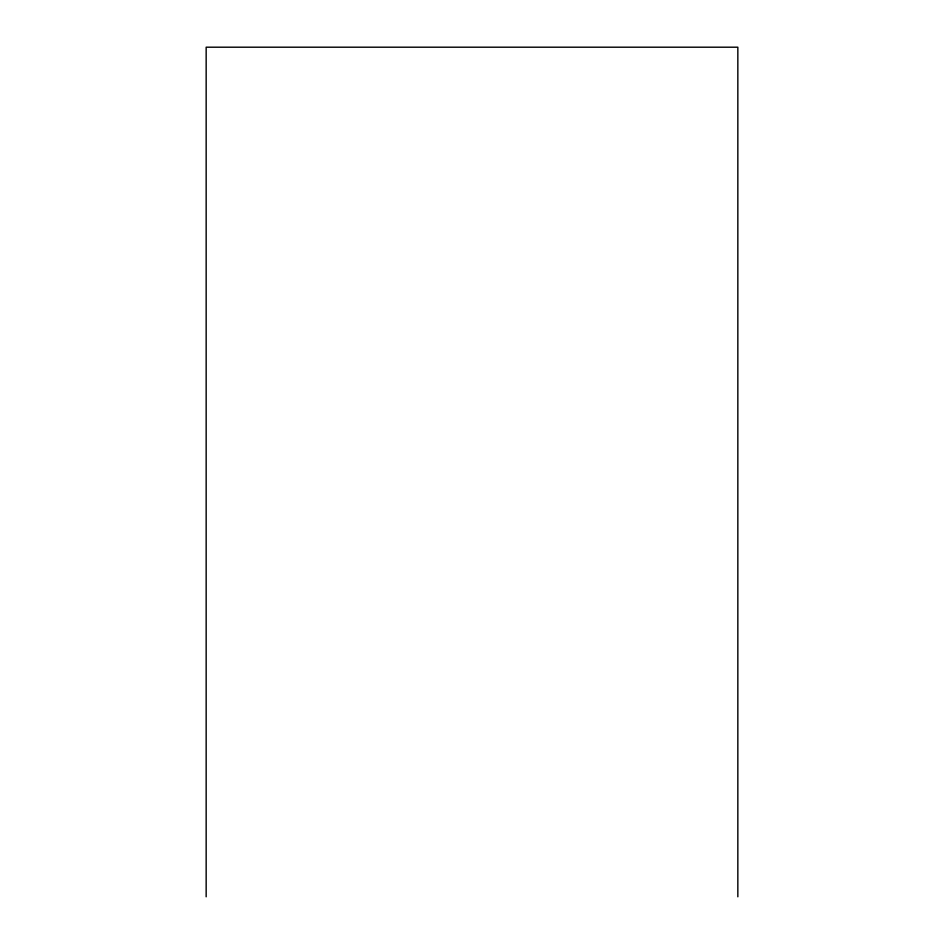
<?xml version="1.0" encoding="UTF-8"?>
<svg xmlns="http://www.w3.org/2000/svg" width="944" height="944" viewBox="0 0 944 944"><rect width="100%" height="100%" fill="white"/><g stroke="black" fill="none" stroke-linecap="round" stroke-linejoin="round"><path stroke-width="1.42" d="M737.842 896.8L737.842 47.2L206.158 47.2L206.158 896.8"/></g></svg>
